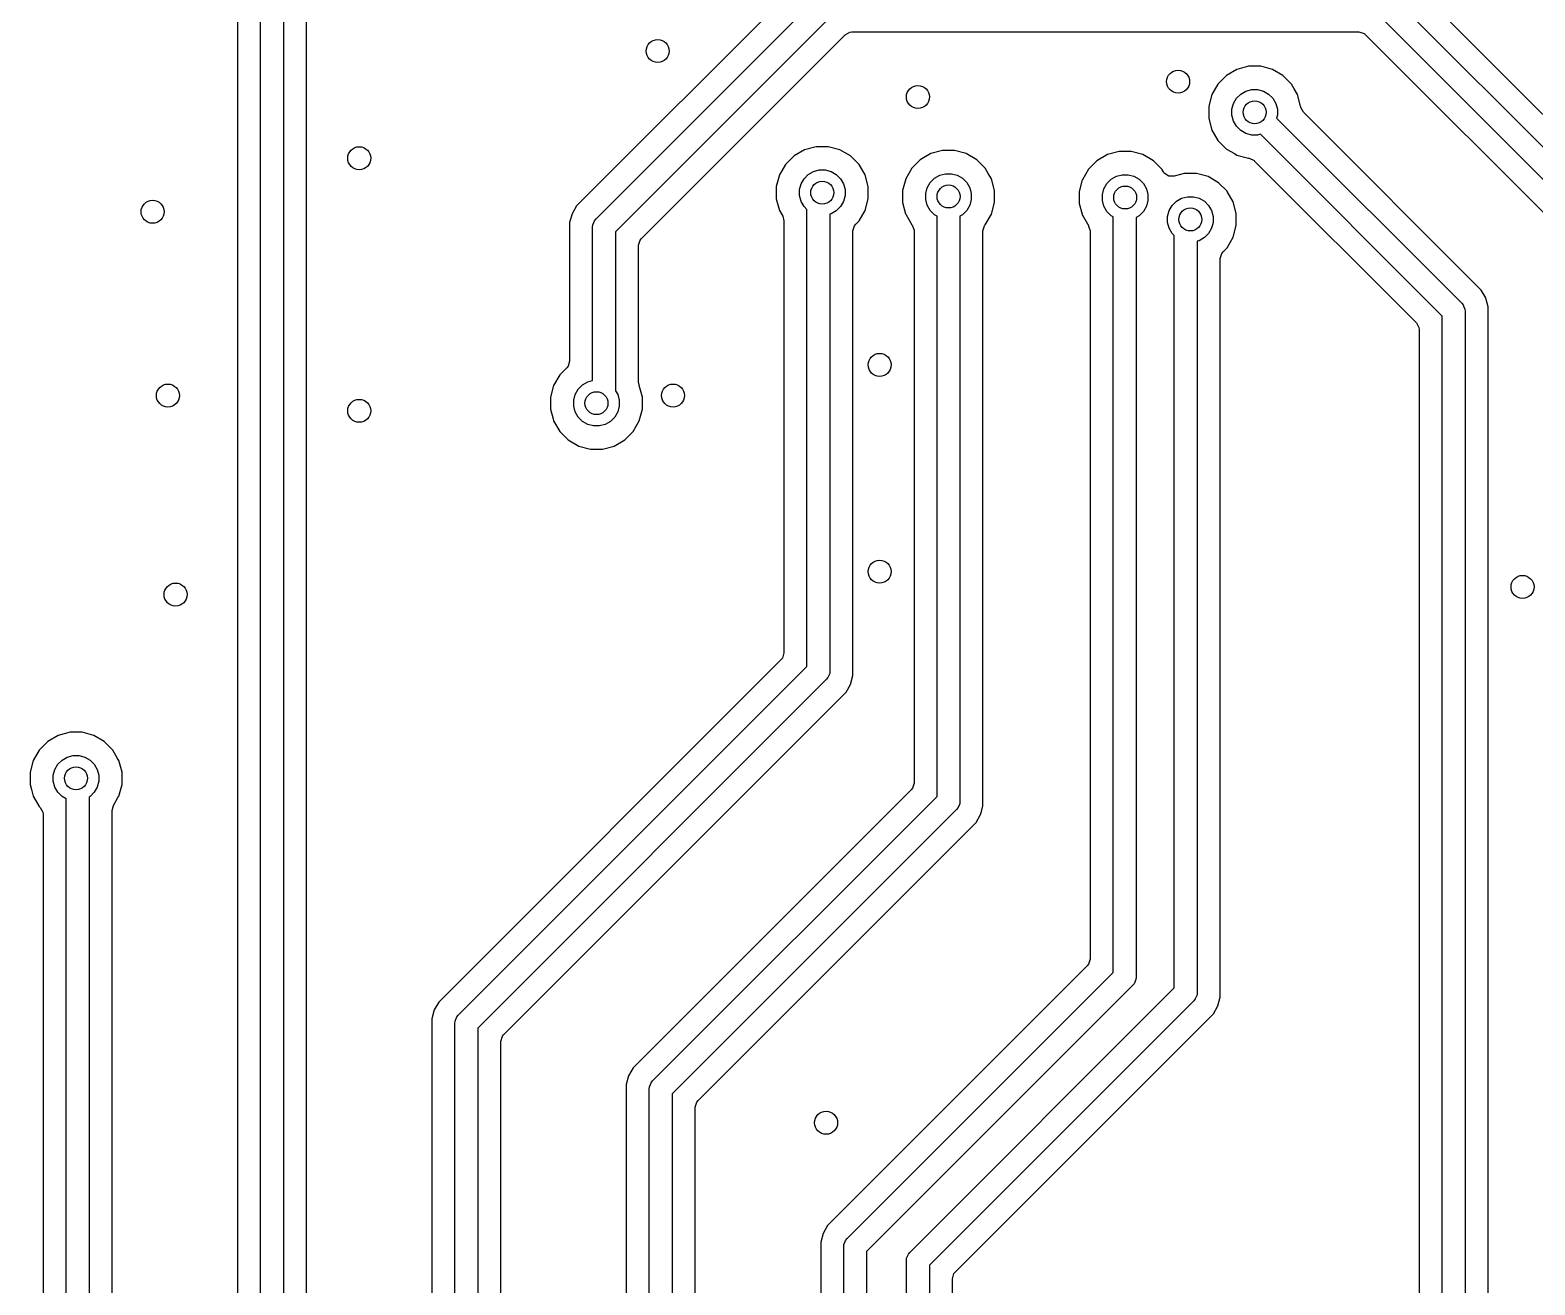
# Model space of a CAD drawing. Extents: x 0.22 to 2.58, y 0.22 to 2.18.
# Drawn here: x 1.004 to 1.778, y 0.865 to 1.511 of the extents above; entities that cross this region are included whole.
import ezdxf

# ---------------------------------------------------------------- set-up
doc = ezdxf.new("R2010")
doc.units = 0
doc.header["$MEASUREMENT"] = 0
doc.layers.add('BLACK', color=7, linetype='CONTINUOUS')

msp = doc.modelspace()

# ---------------------------------------------------------------- linework, layer by layer
at = {"layer": 'BLACK', "linetype": 'CONTINUOUS'}
for p, q in [((1.40643, 1.54175), (1.28502, 1.42034)), ((1.76891, 1.48059), (1.70774, 1.54175)), ((1.12244, 0.46189), (1.12244, 1.5374)), ((1.13425, 1.5374), (1.13425, 0.46189)), ((1.29504, 1.41362), (1.41315, 1.53173)), ((1.70103, 1.53173), (1.90181, 1.33095)), ((1.11061, 1.52069), (1.11061, 0.4786)), ((1.14608, 0.4786), (1.14608, 1.52069)), ((1.41977, 1.52165), (1.30512, 1.407)), ((1.89173, 1.32433), (1.6944, 1.52165)), ((1.42324, 1.50839), (1.42565, 1.50971)), ((1.42565, 1.50971), (1.42669, 1.50982)), ((1.42669, 1.50982), (1.57641, 1.50982)), ((1.57641, 1.50982), (1.68748, 1.50982)), ((1.68748, 1.50982), (1.69012, 1.50905)), ((1.31838, 1.40353), (1.42324, 1.50839)), ((1.69012, 1.50905), (1.69093, 1.50839)), ((1.69093, 1.50839), (1.87847, 1.32085)), ((1.61934, 1.48742), (1.61494, 1.48302)), ((1.62473, 1.49053), (1.61934, 1.48742)), ((1.61934, 1.48742), (1.61934, 1.48742)), ((1.63075, 1.49215), (1.62473, 1.49053)), ((1.62473, 1.49053), (1.62473, 1.49053)), ((1.63697, 1.49215), (1.63075, 1.49215)), ((1.64298, 1.49053), (1.63697, 1.49215)), ((1.64837, 1.48742), (1.64298, 1.49053)), ((1.64298, 1.49053), (1.64298, 1.49053)), ((1.64298, 1.49053), (1.64298, 1.49053)), ((1.65278, 1.48302), (1.64837, 1.48742)), ((1.64837, 1.48742), (1.64837, 1.48742)), ((1.61494, 1.48302), (1.61183, 1.47763)), ((1.61494, 1.48302), (1.61494, 1.48302)), ((1.62667, 1.47787), (1.62934, 1.47942)), ((1.62934, 1.47942), (1.63232, 1.48021)), ((1.63232, 1.48021), (1.6354, 1.48021)), ((1.6354, 1.48021), (1.63838, 1.47942)), ((1.63838, 1.47942), (1.64105, 1.47787)), ((1.65418, 1.48059), (1.65278, 1.48302)), ((1.65278, 1.48302), (1.65278, 1.48302)), ((1.65589, 1.47763), (1.65418, 1.48059)), ((1.86891, 1.38059), (1.76891, 1.48059)), ((1.61183, 1.47763), (1.61022, 1.47162)), ((1.61022, 1.47162), (1.61022, 1.46539)), ((1.61183, 1.47763), (1.61183, 1.47763)), ((1.62215, 1.47005), (1.62295, 1.47302)), ((1.62295, 1.47302), (1.62449, 1.47569)), ((1.62449, 1.47569), (1.62667, 1.47787)), ((1.64105, 1.47787), (1.64323, 1.47569)), ((1.64323, 1.47569), (1.64477, 1.47302)), ((1.64477, 1.47302), (1.64557, 1.47005)), ((1.6575, 1.47162), (1.65589, 1.47763)), ((1.65754, 1.47133), (1.6575, 1.47162)), ((1.6575, 1.47162), (1.6575, 1.47162)), ((1.65761, 1.47093), (1.65754, 1.47133)), ((1.65893, 1.46852), (1.65761, 1.47093)), ((1.61022, 1.46539), (1.61183, 1.45938)), ((1.62215, 1.46696), (1.62215, 1.47005)), ((1.62295, 1.46398), (1.62215, 1.46696)), ((1.62449, 1.46131), (1.62295, 1.46398)), ((1.64557, 1.46696), (1.64518, 1.46553)), ((1.64518, 1.46553), (1.7404, 1.37032)), ((1.64557, 1.47005), (1.64557, 1.46696)), ((1.75041, 1.37703), (1.65893, 1.46852)), ((1.61183, 1.45938), (1.61183, 1.45938)), ((1.61183, 1.45938), (1.61494, 1.45399)), ((1.62667, 1.45913), (1.62449, 1.46131)), ((1.62934, 1.45759), (1.62667, 1.45913)), ((1.63232, 1.45679), (1.62934, 1.45759)), ((1.6354, 1.45679), (1.63232, 1.45679)), ((1.63683, 1.45718), (1.6354, 1.45679)), ((1.73031, 1.3637), (1.63683, 1.45718)), ((1.40229, 1.4492), (1.3969, 1.44608)), ((1.4083, 1.45081), (1.40229, 1.4492)), ((1.40229, 1.4492), (1.40229, 1.4492)), ((1.41453, 1.45081), (1.4083, 1.45081)), ((1.42054, 1.4492), (1.41453, 1.45081)), ((1.42593, 1.44608), (1.42054, 1.4492)), ((1.42054, 1.4492), (1.42054, 1.4492)), ((1.42054, 1.4492), (1.42054, 1.4492)), ((1.47327, 1.44884), (1.46725, 1.44723)), ((1.47949, 1.44884), (1.47327, 1.44884)), ((1.4855, 1.44723), (1.47949, 1.44884)), ((1.56413, 1.44832), (1.55812, 1.44671)), ((1.57036, 1.44832), (1.56413, 1.44832)), ((1.57637, 1.44671), (1.57036, 1.44832)), ((1.61494, 1.45399), (1.61494, 1.45399)), ((1.61494, 1.45399), (1.61494, 1.45399)), ((1.61494, 1.45399), (1.61934, 1.44959)), ((1.61934, 1.44959), (1.61934, 1.44959)), ((1.61934, 1.44959), (1.61934, 1.44959)), ((1.61934, 1.44959), (1.62343, 1.44723)), ((1.3925, 1.44168), (1.38939, 1.43629)), ((1.3969, 1.44608), (1.3925, 1.44168)), ((1.3925, 1.44168), (1.3925, 1.44168)), ((1.3969, 1.44608), (1.3969, 1.44608)), ((1.43034, 1.44168), (1.42593, 1.44608)), ((1.42593, 1.44608), (1.42593, 1.44608)), ((1.43345, 1.43629), (1.43034, 1.44168)), ((1.43034, 1.44168), (1.43034, 1.44168)), ((1.46186, 1.44411), (1.45746, 1.43971)), ((1.46725, 1.44723), (1.46186, 1.44412)), ((1.46186, 1.44412), (1.46186, 1.44411)), ((1.46725, 1.44723), (1.46725, 1.44723)), ((1.49089, 1.44412), (1.4855, 1.44723)), ((1.4855, 1.44723), (1.4855, 1.44723)), ((1.4855, 1.44723), (1.4855, 1.44723)), ((1.49089, 1.44411), (1.49089, 1.44412)), ((1.4953, 1.43971), (1.49089, 1.44411)), ((1.55273, 1.4436), (1.54833, 1.4392)), ((1.55812, 1.44671), (1.55273, 1.4436)), ((1.55273, 1.4436), (1.55273, 1.4436)), ((1.55812, 1.44671), (1.55812, 1.44671)), ((1.58176, 1.4436), (1.57637, 1.44671)), ((1.57637, 1.44671), (1.57637, 1.44671)), ((1.57637, 1.44671), (1.57637, 1.44671)), ((1.58616, 1.4392), (1.58176, 1.4436)), ((1.58176, 1.4436), (1.58176, 1.4436)), ((1.62343, 1.44723), (1.62473, 1.44647)), ((1.62473, 1.44647), (1.63075, 1.44486)), ((1.63075, 1.44486), (1.63075, 1.44486)), ((1.63075, 1.44486), (1.63103, 1.44483)), ((1.63103, 1.44483), (1.63354, 1.44371)), ((1.63354, 1.44371), (1.63384, 1.44344)), ((1.63384, 1.44344), (1.71705, 1.36023)), ((1.38939, 1.43629), (1.38778, 1.43028)), ((1.38939, 1.43629), (1.38939, 1.43629)), ((1.40051, 1.43169), (1.40205, 1.43436)), ((1.40205, 1.43436), (1.40423, 1.43654)), ((1.40423, 1.43654), (1.4069, 1.43808)), ((1.4069, 1.43808), (1.40988, 1.43888)), ((1.40988, 1.43888), (1.41296, 1.43888)), ((1.41296, 1.43888), (1.41594, 1.43808)), ((1.41594, 1.43808), (1.41861, 1.43654)), ((1.41861, 1.43654), (1.42079, 1.43436)), ((1.42079, 1.43436), (1.42233, 1.43169)), ((1.43506, 1.43028), (1.43345, 1.43629)), ((1.43345, 1.43629), (1.43345, 1.43629)), ((1.45435, 1.43432), (1.45274, 1.42831)), ((1.45746, 1.43971), (1.45435, 1.43432)), ((1.45435, 1.43432), (1.45435, 1.43432)), ((1.45746, 1.43971), (1.45746, 1.43971)), ((1.46547, 1.42972), (1.46701, 1.43239)), ((1.46701, 1.43239), (1.46919, 1.43457)), ((1.46919, 1.43457), (1.47186, 1.43611)), ((1.47186, 1.43611), (1.47484, 1.43691)), ((1.47484, 1.43691), (1.47792, 1.43691)), ((1.47792, 1.43691), (1.4809, 1.43611)), ((1.4809, 1.43611), (1.48357, 1.43457)), ((1.48357, 1.43457), (1.48575, 1.43239)), ((1.48575, 1.43239), (1.48729, 1.42972)), ((1.49685, 1.43703), (1.4953, 1.43971)), ((1.4953, 1.43971), (1.4953, 1.43971)), ((1.49841, 1.43432), (1.49685, 1.43703)), ((1.50002, 1.42831), (1.49841, 1.43432)), ((1.54521, 1.4338), (1.5436, 1.42779)), ((1.54522, 1.43381), (1.54521, 1.4338)), ((1.54833, 1.4392), (1.54522, 1.43381)), ((1.54833, 1.4392), (1.54833, 1.4392)), ((1.55788, 1.43187), (1.56006, 1.43405)), ((1.56006, 1.43405), (1.56273, 1.43559)), ((1.56273, 1.43559), (1.5657, 1.43639)), ((1.5657, 1.43639), (1.56879, 1.43639)), ((1.56879, 1.43639), (1.57177, 1.43559)), ((1.57177, 1.43559), (1.57444, 1.43405)), ((1.57444, 1.43405), (1.57662, 1.43187)), ((1.58692, 1.43789), (1.58616, 1.4392)), ((1.58616, 1.4392), (1.58616, 1.4392)), ((1.58738, 1.43722), (1.58692, 1.43789)), ((1.58966, 1.43568), (1.58738, 1.43722)), ((1.59241, 1.43562), (1.58966, 1.43568)), ((1.59767, 1.43703), (1.59241, 1.43562)), ((1.6039, 1.43703), (1.59767, 1.43703)), ((1.60991, 1.43542), (1.6039, 1.43703)), ((1.6153, 1.4323), (1.60991, 1.43542)), ((1.60991, 1.43542), (1.60991, 1.43542)), ((1.60991, 1.43542), (1.60991, 1.43542)), ((1.61971, 1.4279), (1.6153, 1.4323)), ((1.6153, 1.4323), (1.6153, 1.4323)), ((1.38778, 1.43028), (1.38778, 1.42405)), ((1.39971, 1.42871), (1.40051, 1.43169)), ((1.39971, 1.42562), (1.39971, 1.42871)), ((1.40051, 1.42265), (1.39971, 1.42562)), ((1.42233, 1.43169), (1.42313, 1.42871)), ((1.42313, 1.42562), (1.42233, 1.42265)), ((1.42313, 1.42871), (1.42313, 1.42562)), ((1.43506, 1.42405), (1.43506, 1.43028)), ((1.45274, 1.42831), (1.45274, 1.42208)), ((1.46467, 1.42674), (1.46547, 1.42972)), ((1.46467, 1.42366), (1.46467, 1.42674)), ((1.48729, 1.42972), (1.48809, 1.42674)), ((1.48809, 1.42674), (1.48809, 1.42366)), ((1.50002, 1.42208), (1.50002, 1.42831)), ((1.5436, 1.42779), (1.5436, 1.42157)), ((1.55554, 1.42622), (1.55633, 1.4292)), ((1.55554, 1.42314), (1.55554, 1.42622)), ((1.55633, 1.4292), (1.55788, 1.43187)), ((1.57662, 1.43187), (1.57816, 1.4292)), ((1.57816, 1.4292), (1.57896, 1.42622)), ((1.57896, 1.42622), (1.57896, 1.42314)), ((1.59627, 1.4243), (1.59925, 1.4251)), ((1.59925, 1.4251), (1.60233, 1.4251)), ((1.60233, 1.4251), (1.60531, 1.4243)), ((1.61977, 1.42779), (1.61971, 1.4279)), ((1.61971, 1.4279), (1.61971, 1.4279)), ((1.62282, 1.42251), (1.61977, 1.42779)), ((1.28502, 1.42034), (1.28269, 1.41629)), ((1.28502, 1.42034), (1.28502, 1.42034)), ((1.38778, 1.42405), (1.38877, 1.42034)), ((1.38877, 1.42034), (1.38939, 1.41804)), ((1.38939, 1.41804), (1.38939, 1.41804)), ((1.38939, 1.41804), (1.39106, 1.41514)), ((1.40205, 1.41998), (1.40051, 1.42265)), ((1.40354, 1.41848), (1.40205, 1.41998)), ((1.40354, 1.18355), (1.40354, 1.41848)), ((1.41861, 1.4178), (1.41594, 1.41625)), ((1.42079, 1.41998), (1.41861, 1.4178)), ((1.42233, 1.42265), (1.42079, 1.41998)), ((1.43034, 1.41265), (1.43345, 1.41804)), ((1.43345, 1.41804), (1.43506, 1.42405)), ((1.45274, 1.42208), (1.45429, 1.41629)), ((1.46547, 1.42068), (1.46467, 1.42366)), ((1.46701, 1.41801), (1.46547, 1.42068)), ((1.46919, 1.41583), (1.46701, 1.41801)), ((1.48575, 1.41801), (1.48357, 1.41583)), ((1.48729, 1.42068), (1.48575, 1.41801)), ((1.48809, 1.42366), (1.48729, 1.42068)), ((1.49841, 1.41607), (1.50002, 1.42208)), ((1.5436, 1.42157), (1.54508, 1.41607)), ((1.55633, 1.42016), (1.55554, 1.42314)), ((1.55788, 1.41749), (1.55633, 1.42016)), ((1.56006, 1.41531), (1.55788, 1.41749)), ((1.57662, 1.41749), (1.57444, 1.41531)), ((1.57816, 1.42016), (1.57662, 1.41749)), ((1.57896, 1.42314), (1.57816, 1.42016)), ((1.58908, 1.41493), (1.58988, 1.41791)), ((1.58988, 1.41791), (1.59142, 1.42058)), ((1.59142, 1.42058), (1.5936, 1.42276)), ((1.5936, 1.42276), (1.59627, 1.4243)), ((1.60531, 1.4243), (1.60798, 1.42276)), ((1.60798, 1.42276), (1.61016, 1.42058)), ((1.61016, 1.42058), (1.6117, 1.41791)), ((1.6117, 1.41791), (1.6125, 1.41493)), ((1.62443, 1.4165), (1.62282, 1.42251)), ((1.28269, 1.41629), (1.28148, 1.41178)), ((1.28148, 1.41178), (1.28148, 1.34056)), ((1.28269, 1.41629), (1.28269, 1.41629)), ((1.29331, 1.40945), (1.29342, 1.4106)), ((1.29331, 1.33049), (1.29331, 1.40945)), ((1.29342, 1.4106), (1.29393, 1.41183)), ((1.29393, 1.41183), (1.2943, 1.41273)), ((1.2943, 1.41273), (1.29504, 1.41362)), ((1.39106, 1.41514), (1.39171, 1.4127)), ((1.39171, 1.4127), (1.39171, 1.19047)), ((1.41594, 1.41625), (1.41535, 1.4161)), ((1.41535, 1.4161), (1.41535, 1.1811)), ((1.42719, 1.40748), (1.42796, 1.41012)), ((1.42796, 1.41012), (1.42861, 1.41093)), ((1.42861, 1.41093), (1.42947, 1.41178)), ((1.42947, 1.41178), (1.43034, 1.41265)), ((1.45429, 1.41629), (1.45435, 1.41607)), ((1.45435, 1.41607), (1.45435, 1.41607)), ((1.45435, 1.41607), (1.45746, 1.41068)), ((1.45746, 1.41068), (1.45746, 1.41068)), ((1.45746, 1.41068), (1.45746, 1.41068)), ((1.45746, 1.41068), (1.45746, 1.41068)), ((1.45746, 1.41068), (1.45763, 1.41046)), ((1.45763, 1.41046), (1.45862, 1.40789)), ((1.47047, 1.41508), (1.46919, 1.41583)), ((1.47047, 1.11662), (1.47047, 1.41508)), ((1.48357, 1.41583), (1.48228, 1.41508)), ((1.48228, 1.41508), (1.48228, 1.11417)), ((1.49411, 1.40748), (1.49489, 1.41012)), ((1.49489, 1.41012), (1.49512, 1.41046)), ((1.49512, 1.41046), (1.4953, 1.41068)), ((1.4953, 1.41068), (1.49841, 1.41607)), ((1.4953, 1.41068), (1.4953, 1.41068)), ((1.54508, 1.41607), (1.54521, 1.41555)), ((1.54521, 1.41555), (1.54522, 1.41555)), ((1.54522, 1.41555), (1.54849, 1.40989)), ((1.54849, 1.40989), (1.54839, 1.40983)), ((1.54839, 1.40983), (1.54918, 1.40779)), ((1.56102, 1.41475), (1.56006, 1.41531)), ((1.56102, 1.02607), (1.56102, 1.41475)), ((1.57444, 1.41531), (1.57283, 1.41439)), ((1.57283, 1.41439), (1.57283, 1.02362)), ((1.58908, 1.41184), (1.58908, 1.41493)), ((1.58988, 1.40887), (1.58908, 1.41184)), ((1.6125, 1.41184), (1.6117, 1.40887)), ((1.6125, 1.41493), (1.6125, 1.41184)), ((1.62282, 1.40426), (1.62443, 1.41027)), ((1.62443, 1.41027), (1.62443, 1.4165)), ((1.30512, 1.407), (1.30512, 1.32527)), ((1.31695, 1.40008), (1.31772, 1.40272)), ((1.31772, 1.40272), (1.31838, 1.40353)), ((1.42719, 1.17877), (1.42719, 1.40748)), ((1.45862, 1.40789), (1.45864, 1.40748)), ((1.45864, 1.40748), (1.45864, 1.12354)), ((1.49411, 1.11184), (1.49411, 1.40748)), ((1.54918, 1.40779), (1.54919, 1.40738)), ((1.54919, 1.40738), (1.54919, 1.03299)), ((1.59142, 1.4062), (1.58988, 1.40887)), ((1.59252, 1.40509), (1.59142, 1.4062)), ((1.59252, 1.01819), (1.59252, 1.40509)), ((1.60531, 1.40247), (1.60433, 1.40221)), ((1.60433, 1.40221), (1.60433, 1.01575)), ((1.60798, 1.40402), (1.60531, 1.40247)), ((1.61016, 1.4062), (1.60798, 1.40402)), ((1.6117, 1.40887), (1.61016, 1.4062)), ((1.61971, 1.39887), (1.62282, 1.40426)), ((1.31695, 1.32986), (1.31695, 1.40008)), ((1.61616, 1.3933), (1.61694, 1.39594)), ((1.61694, 1.39594), (1.61759, 1.39676)), ((1.61759, 1.39676), (1.61971, 1.39887)), ((1.61616, 1.01341), (1.61616, 1.3933)), ((1.7404, 1.37032), (1.74113, 1.36942)), ((1.75275, 1.37299), (1.75041, 1.37703)), ((1.75295, 1.37225), (1.75275, 1.37299)), ((1.75275, 1.37299), (1.75275, 1.37299)), ((1.75275, 1.37299), (1.75275, 1.37299)), ((1.75396, 1.36848), (1.75295, 1.37225)), ((1.73031, 0.60481), (1.73031, 1.3637)), ((1.74113, 1.36942), (1.74152, 1.36848)), ((1.74152, 1.36848), (1.74201, 1.36729)), ((1.74201, 1.36729), (1.74213, 1.36614)), ((1.74213, 1.36614), (1.74213, 0.60236)), ((1.75396, 1.02625), (1.75396, 1.36848)), ((1.71705, 1.36023), (1.71837, 1.35781)), ((1.71837, 1.35781), (1.71848, 1.35677)), ((1.71848, 1.35677), (1.71848, 0.61173)), ((1.28148, 1.34056), (1.2807, 1.33792)), ((1.27636, 1.33341), (1.27325, 1.32802)), ((1.28005, 1.3371), (1.27636, 1.33341)), ((1.27636, 1.33341), (1.27636, 1.33341)), ((1.2807, 1.33792), (1.28005, 1.3371)), ((1.27324, 1.32802), (1.27163, 1.32201)), ((1.27325, 1.32802), (1.27324, 1.32802)), ((1.28436, 1.32342), (1.28591, 1.32609)), ((1.28591, 1.32609), (1.28809, 1.32827)), ((1.28809, 1.32827), (1.29076, 1.32981)), ((1.29076, 1.32981), (1.29331, 1.33049)), ((1.30512, 1.32527), (1.30619, 1.32342)), ((1.31725, 1.32834), (1.31695, 1.32986)), ((1.31722, 1.32833), (1.31725, 1.32834)), ((1.31731, 1.32802), (1.31722, 1.32833)), ((1.31892, 1.32201), (1.31731, 1.32802)), ((1.31731, 1.32802), (1.31731, 1.32802)), ((1.27163, 1.32201), (1.27163, 1.31579)), ((1.28357, 1.32044), (1.28436, 1.32342)), ((1.28357, 1.31736), (1.28357, 1.32044)), ((1.28436, 1.31438), (1.28357, 1.31736)), ((1.30619, 1.32342), (1.30699, 1.32044)), ((1.30699, 1.31736), (1.30619, 1.31438)), ((1.30699, 1.32044), (1.30699, 1.31736)), ((1.31892, 1.31579), (1.31892, 1.32201)), ((1.27163, 1.31579), (1.27297, 1.3108)), ((1.27297, 1.3108), (1.27324, 1.30977)), ((1.27324, 1.30977), (1.27325, 1.30977)), ((1.27325, 1.30977), (1.27636, 1.30438)), ((1.28591, 1.31171), (1.28436, 1.31438)), ((1.28809, 1.30953), (1.28591, 1.31171)), ((1.29076, 1.30799), (1.28809, 1.30953)), ((1.30247, 1.30953), (1.2998, 1.30799)), ((1.30465, 1.31171), (1.30247, 1.30953)), ((1.30619, 1.31438), (1.30465, 1.31171)), ((1.31419, 1.30438), (1.31731, 1.30977)), ((1.31731, 1.30977), (1.31892, 1.31579)), ((1.27636, 1.30438), (1.27636, 1.30438)), ((1.27636, 1.30438), (1.27636, 1.30438)), ((1.27636, 1.30438), (1.28076, 1.29998)), ((1.29373, 1.30719), (1.29076, 1.30799)), ((1.29682, 1.30719), (1.29373, 1.30719)), ((1.2998, 1.30799), (1.29682, 1.30719)), ((1.30979, 1.29998), (1.31419, 1.30438)), ((1.28076, 1.29998), (1.28076, 1.29998)), ((1.28076, 1.29998), (1.28076, 1.29998)), ((1.28076, 1.29998), (1.28615, 1.29687)), ((1.28615, 1.29687), (1.28615, 1.29687)), ((1.28615, 1.29687), (1.29216, 1.29526)), ((1.29216, 1.29526), (1.29216, 1.29526)), ((1.29216, 1.29526), (1.29839, 1.29526)), ((1.29839, 1.29526), (1.3044, 1.29687)), ((1.29839, 1.29526), (1.29839, 1.29526)), ((1.3044, 1.29687), (1.30979, 1.29998)), ((1.39028, 1.18702), (1.21415, 1.01089)), ((1.39094, 1.18783), (1.39028, 1.18702)), ((1.39171, 1.19047), (1.39094, 1.18783)), ((1.22417, 1.00418), (1.40354, 1.18355)), ((1.41362, 1.17693), (1.23425, 0.99755)), ((1.41436, 1.17782), (1.41362, 1.17693)), ((1.41524, 1.17995), (1.41436, 1.17782)), ((1.41535, 1.1811), (1.41524, 1.17995)), ((1.42598, 1.17426), (1.42719, 1.17877)), ((1.335, 1.08157), (1.42364, 1.17021)), ((1.42364, 1.17021), (1.42598, 1.17426)), ((1.42598, 1.17426), (1.42598, 1.17426)), ((1.01843, 1.14801), (1.01304, 1.1449)), ((1.02445, 1.14963), (1.01843, 1.14801)), ((1.01843, 1.14801), (1.01843, 1.14801)), ((1.03067, 1.14963), (1.02445, 1.14963)), ((1.03668, 1.14801), (1.03067, 1.14963)), ((1.04208, 1.1449), (1.03668, 1.14801)), ((1.03668, 1.14801), (1.03668, 1.14801)), ((1.03668, 1.14801), (1.03668, 1.14801)), ((1.00864, 1.1405), (1.00553, 1.13511)), ((1.01304, 1.1449), (1.00864, 1.1405)), ((1.00864, 1.1405), (1.00864, 1.1405)), ((1.01304, 1.1449), (1.01304, 1.1449)), ((1.04648, 1.1405), (1.04208, 1.1449)), ((1.04208, 1.1449), (1.04208, 1.1449)), ((1.04896, 1.1362), (1.04648, 1.1405)), ((1.04648, 1.1405), (1.04648, 1.1405)), ((1.00553, 1.13511), (1.00392, 1.1291)), ((1.00553, 1.13511), (1.00553, 1.13511)), ((1.01585, 1.12753), (1.01665, 1.1305)), ((1.01665, 1.1305), (1.01819, 1.13317)), ((1.01819, 1.13317), (1.02037, 1.13535)), ((1.02037, 1.13535), (1.02304, 1.1369)), ((1.02304, 1.1369), (1.02602, 1.13769)), ((1.02602, 1.13769), (1.0291, 1.13769)), ((1.0291, 1.13769), (1.03208, 1.1369)), ((1.03208, 1.1369), (1.03475, 1.13535)), ((1.03475, 1.13535), (1.03693, 1.13317)), ((1.03693, 1.13317), (1.03847, 1.1305)), ((1.03847, 1.1305), (1.03927, 1.12753)), ((1.04959, 1.13511), (1.04896, 1.1362)), ((1.0512, 1.1291), (1.04959, 1.13511)), ((1.00392, 1.1291), (1.00392, 1.12287)), ((1.00392, 1.12287), (1.00465, 1.12013)), ((1.01585, 1.12444), (1.01585, 1.12753)), ((1.01665, 1.12146), (1.01585, 1.12444)), ((1.03927, 1.12444), (1.03847, 1.12146)), ((1.03927, 1.12753), (1.03927, 1.12444)), ((1.04959, 1.11686), (1.0512, 1.12287)), ((1.0512, 1.12287), (1.0512, 1.1291)), ((1.45864, 1.12354), (1.45787, 1.1209)), ((1.00465, 1.12013), (1.00553, 1.11686)), ((1.00553, 1.11686), (1.00553, 1.11686)), ((1.00553, 1.11686), (1.00864, 1.11147)), ((1.01819, 1.11879), (1.01665, 1.12146)), ((1.02037, 1.11661), (1.01819, 1.11879)), ((1.02244, 1.11542), (1.02037, 1.11661)), ((1.02244, 0.46189), (1.02244, 1.11542)), ((1.03475, 1.11661), (1.03425, 1.11633)), ((1.03425, 1.11633), (1.03425, 0.46189)), ((1.03693, 1.11879), (1.03475, 1.11661)), ((1.03847, 1.12146), (1.03693, 1.11879)), ((1.04674, 1.11192), (1.04913, 1.11606)), ((1.04913, 1.11606), (1.04959, 1.11686)), ((1.45721, 1.12009), (1.31415, 0.97703)), ((1.32417, 0.97032), (1.47047, 1.11662)), ((1.45787, 1.1209), (1.45721, 1.12009)), ((1.00864, 1.11147), (1.00864, 1.11147)), ((1.00864, 1.11147), (1.00918, 1.11093)), ((1.00918, 1.11093), (1.0105, 1.10851)), ((1.0105, 1.10851), (1.01061, 1.10748)), ((1.01061, 1.10748), (1.01061, 0.4786)), ((1.04608, 1.10948), (1.04674, 1.11192)), ((1.04608, 0.4786), (1.04608, 1.10948)), ((1.48055, 1.11), (1.33425, 0.9637)), ((1.48129, 1.11089), (1.48055, 1.11)), ((1.48199, 1.11258), (1.48129, 1.11089)), ((1.48217, 1.11302), (1.48199, 1.11258)), ((1.48228, 1.11417), (1.48217, 1.11302)), ((1.49057, 1.10328), (1.49291, 1.10733)), ((1.49291, 1.10733), (1.49332, 1.10889)), ((1.49332, 1.10889), (1.49411, 1.11184)), ((1.41858, 1.03129), (1.49057, 1.10328)), ((1.24751, 0.99408), (1.335, 1.08157)), ((1.34751, 0.96023), (1.41858, 1.03129)), ((1.54842, 1.03035), (1.54776, 1.02954)), ((1.54919, 1.03299), (1.54842, 1.03035)), ((1.54776, 1.02954), (1.41415, 0.89593)), ((1.42417, 0.88922), (1.56102, 1.02607)), ((1.57272, 1.02247), (1.57184, 1.02034)), ((1.57283, 1.02362), (1.57272, 1.02247)), ((1.75396, 0.92625), (1.75396, 1.02625)), ((1.5711, 1.01945), (1.43425, 0.88259)), ((1.45645, 0.88213), (1.59252, 1.01819)), ((1.57184, 1.02034), (1.5711, 1.01945)), ((1.60422, 1.0146), (1.60381, 1.01361)), ((1.60433, 1.01575), (1.60422, 1.0146)), ((1.21182, 1.00685), (1.21061, 1.00233)), ((1.21415, 1.01089), (1.21182, 1.00685)), ((1.21182, 1.00685), (1.21182, 1.00685)), ((1.21415, 1.01089), (1.21415, 1.01089)), ((1.6026, 1.01157), (1.46654, 0.87551)), ((1.60334, 1.01247), (1.6026, 1.01157)), ((1.60381, 1.01361), (1.60334, 1.01247)), ((1.61262, 1.00486), (1.61495, 1.00889)), ((1.61495, 1.0089), (1.61616, 1.01341)), ((1.61495, 1.00889), (1.61495, 1.0089)), ((1.21061, 1.00233), (1.21061, 0.4786)), ((1.22244, 1), (1.22255, 1.00115)), ((1.22244, 0.46189), (1.22244, 1)), ((1.22255, 1.00115), (1.22307, 1.0024)), ((1.22307, 1.0024), (1.22344, 1.00328)), ((1.22344, 1.00328), (1.22417, 1.00418)), ((1.54406, 0.9363), (1.61262, 1.00486)), ((1.23425, 0.99755), (1.23425, 0.46189)), ((1.24608, 0.99063), (1.24686, 0.99327)), ((1.24686, 0.99327), (1.24751, 0.99408)), ((1.24608, 0.4786), (1.24608, 0.99063)), ((1.31415, 0.97703), (1.31182, 0.97299)), ((1.31415, 0.97703), (1.31415, 0.97703)), ((1.31182, 0.97299), (1.31061, 0.96848)), ((1.31061, 0.96848), (1.31061, 0.4786)), ((1.31182, 0.97299), (1.31182, 0.97299)), ((1.32255, 0.96729), (1.32304, 0.96848)), ((1.32304, 0.96848), (1.32344, 0.96942)), ((1.32344, 0.96942), (1.32417, 0.97032)), ((1.32244, 0.96614), (1.32255, 0.96729)), ((1.32244, 0.46189), (1.32244, 0.96614)), ((1.33425, 0.9637), (1.33425, 0.46189)), ((1.34686, 0.95941), (1.34751, 0.96023)), ((1.34608, 0.95677), (1.34686, 0.95941)), ((1.34608, 0.4786), (1.34608, 0.95677)), ((1.4798, 0.87204), (1.54406, 0.9363)), ((1.75396, 0.78059), (1.75396, 0.92625)), ((1.41182, 0.89189), (1.41061, 0.88737)), ((1.41415, 0.89593), (1.41182, 0.89189)), ((1.41182, 0.89189), (1.41182, 0.89189)), ((1.41415, 0.89593), (1.41415, 0.89593)), ((1.41061, 0.88737), (1.41061, 0.4786)), ((1.42244, 0.88504), (1.42255, 0.88619)), ((1.42244, 0.46189), (1.42244, 0.88504)), ((1.42255, 0.88619), (1.42319, 0.88773)), ((1.42319, 0.88773), (1.42344, 0.88832)), ((1.42344, 0.88832), (1.42417, 0.88922)), ((1.43425, 0.88259), (1.43425, 0.46189)), ((1.45472, 0.87795), (1.45484, 0.8791)), ((1.45472, 0.54724), (1.45472, 0.87795)), ((1.45484, 0.8791), (1.45545, 0.88059)), ((1.45545, 0.88059), (1.45572, 0.88123)), ((1.45572, 0.88123), (1.45645, 0.88213)), ((1.46654, 0.87551), (1.46654, 0.54969)), ((1.47837, 0.86858), (1.47914, 0.87122)), ((1.47837, 0.85269), (1.47837, 0.86858)), ((1.47914, 0.87122), (1.4798, 0.87204))]:
    msp.add_line(p, q, dxfattribs=at)
at = {"layer": 'BLACK'}
for centre in [(1.32677, 1.5), (1.59449, 1.48425), (1.46063, 1.47638), (1.63386, 1.4685), (1.17323, 1.44488), (1.41142, 1.42717), (1.47638, 1.4252), (1.56725, 1.42468), (1.06693, 1.41732), (1.60079, 1.41339), (1.44094, 1.33858), (1.0748, 1.32283), (1.29528, 1.3189), (1.33465, 1.32283), (1.17323, 1.31496), (1.44094, 1.23228), (1.07874, 1.22047), (1.77165, 1.22441), (1.02756, 1.12598), (1.41339, 0.94882)]:
    msp.add_circle(centre, 0.00591, dxfattribs=at)
at = {"layer": 'WHITE'}
for centre in [(1.32677, 1.5), (1.59449, 1.48425), (1.46063, 1.47638), (1.63386, 1.4685), (1.17323, 1.44488), (1.41142, 1.42717), (1.47638, 1.4252), (1.56725, 1.42468), (1.06693, 1.41732), (1.60079, 1.41339), (1.44094, 1.33858), (1.0748, 1.32283), (1.29528, 1.3189), (1.33465, 1.32283), (1.17323, 1.31496), (1.44094, 1.23228), (1.07874, 1.22047), (1.77165, 1.22441), (1.02756, 1.12598), (1.41339, 0.94882)]:
    msp.add_circle(centre, 0.00591, dxfattribs=at)

doc.saveas('drawing.dxf')
